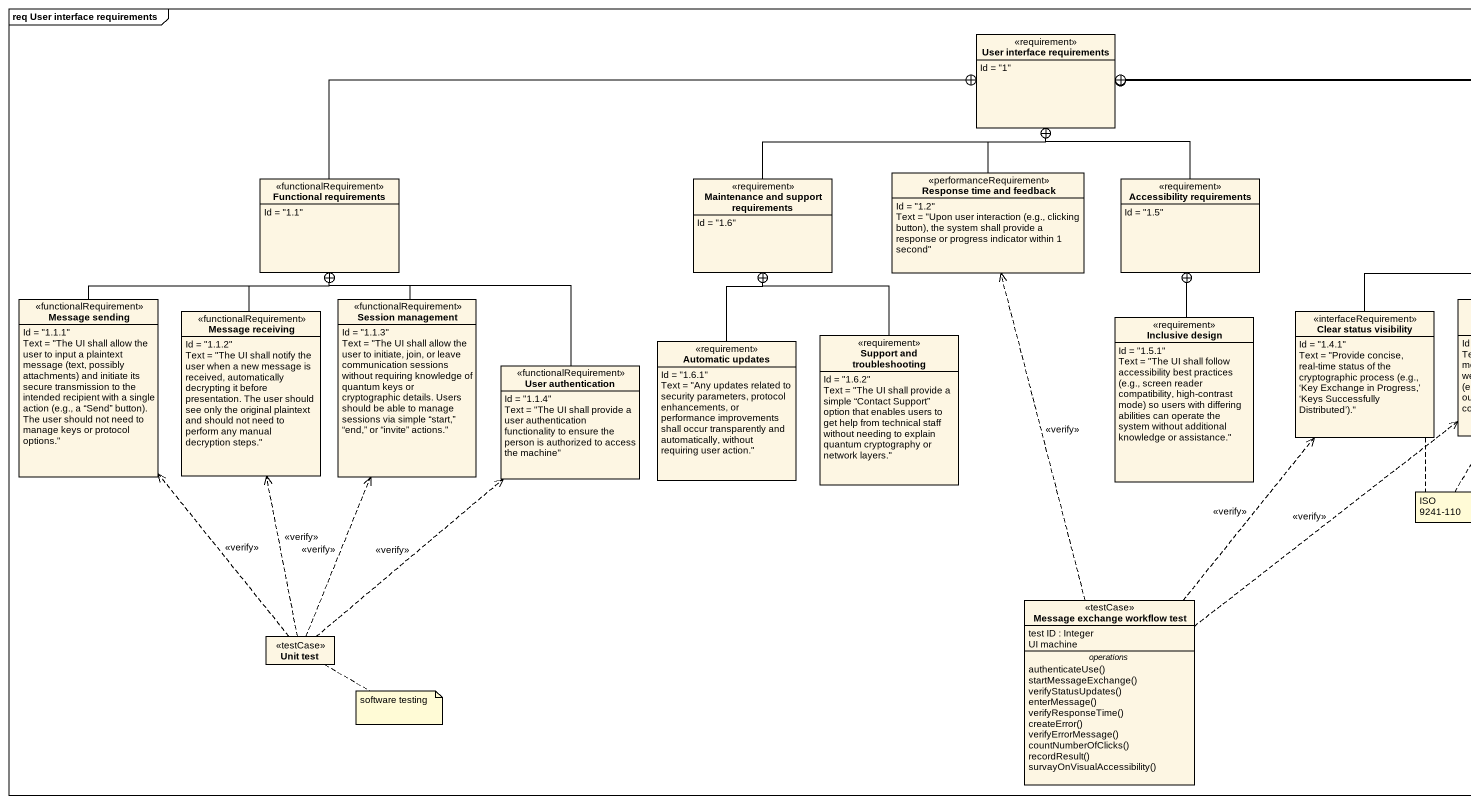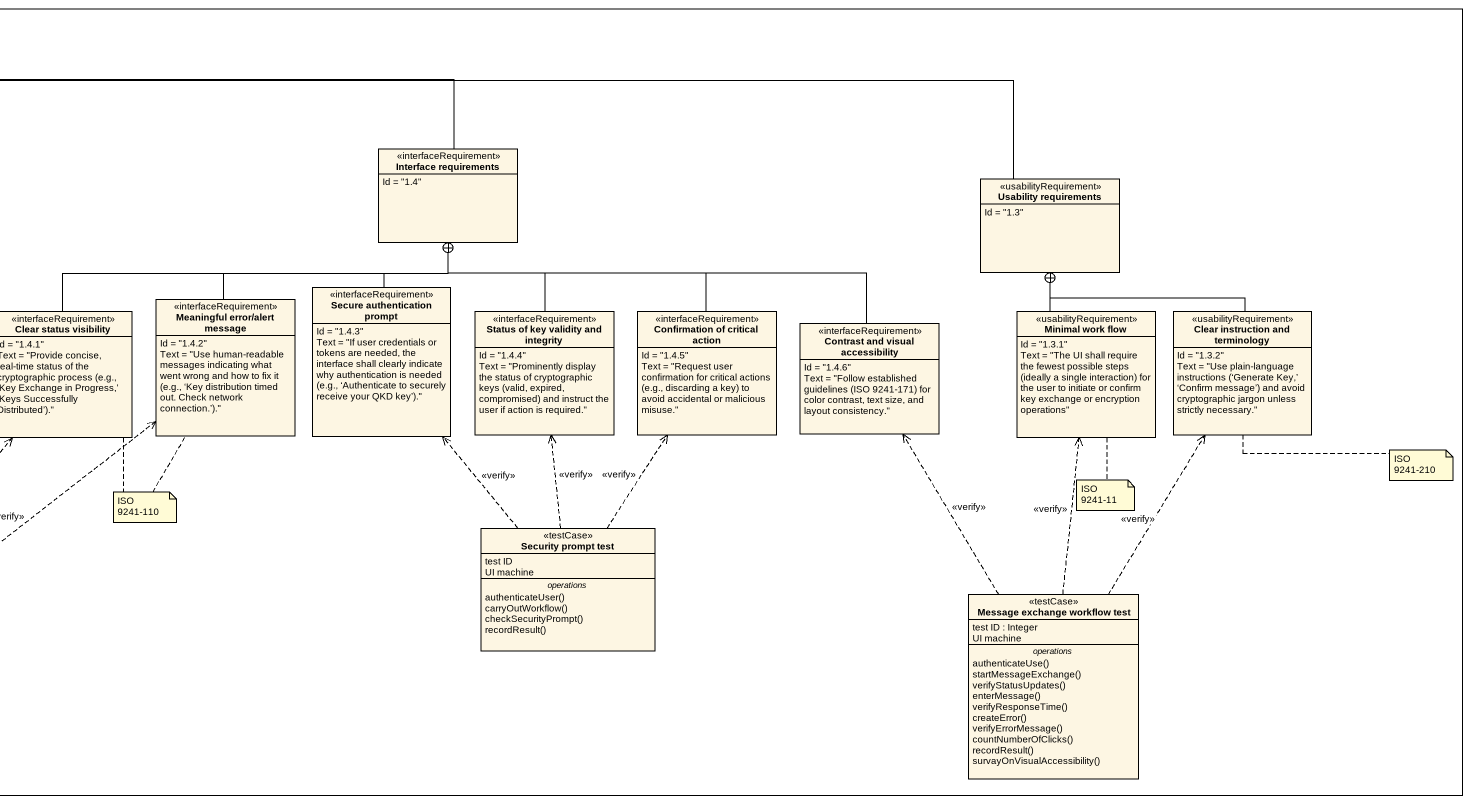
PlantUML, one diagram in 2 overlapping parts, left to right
@startuml
mainframe req User interface requirements
hide circle
hide empty members
class "User interface requirements" as User_interface_requirements <<requirement>> {
  Id = "1"
}
class "Interface requirements" as Interface_requirements <<interfaceRequirement>> {
  Id = "1.4"
}
class "Functional requirements" as Functional_requirements <<functionalRequirement>> {
  Id = "1.1"
}
class "Maintenance and support requirements" as Maintenance_and_support <<requirement>> {
  Id = "1.6"
}
class "Response time and feedback" as Response_time_and_feedback <<performanceRequirement>> {
  Id = "1.2"
  {field} Text = "Upon user interaction (e.g., clicking button), the system shall provide a response or progress indicator within 1 second"
}
class "Accessibility requirements" as Accessibility_requirements <<requirement>> {
  Id = "1.5"
}
class "Usability requirements" as Usability_requirements <<usabilityRequirement>> {
  Id = "1.3"
}
class "Message sending" as Message_sending <<functionalRequirement>> {
  Id = "1.1.1"
  {field} Text = "The UI shall allow the user to input a plaintext message (text, possibly attachments) and initiate its secure transmission to the intended recipient with a single action (e.g., a “Send” button). The user should not need to manage keys or protocol options."
}
class "Message receiving" as Message_receiving <<functionalRequirement>> {
  Id = "1.1.2"
  Text = "The UI shall notify the user when a new message is received, automatically decrypting it before presentation. The user should see only the original plaintext and should not need to perform any manual decryption steps."
}
class "Session management" as Session_management <<functionalRequirement>> {
  Id = "1.1.3"
  Text = "The UI shall allow the user to initiate, join, or leave communication sessions without requiring knowledge of quantum keys or cryptographic details. Users should be able to manage sessions via simple “start,” “end,” or “invite” actions."
}
class "Inclusive design" as Inclusive_design <<requirement>> {
  Id = "1.5.1"
  {field} Text = "The UI shall follow accessibility best practices (e.g., screen reader compatibility, high-contrast mode) so users with differing abilities can operate the system without additional knowledge or assistance."
}
class "Clear status visibility" as Clear_status_visibility <<interfaceRequirement>> {
  Id = "1.4.1"
  {field} Text = "Provide concise, real-time status of the cryptographic process (e.g., ‘Key Exchange in Progress,’ ‘Keys Successfully Distributed’)."
}
class "Meaningful error/alert message" as Meaningful_error_alert <<interfaceRequirement>> {
  Id = "1.4.2"
  {field} Text = "Use human-readable messages indicating what went wrong and how to fix it (e.g., ‘Key distribution timed out. Check network connection.’)."
}
class "Secure authentication prompt" as Secure_authentication_prompt <<interfaceRequirement>> {
  Id = "1.4.3"
  {field} Text = "If user credentials or tokens are needed, the interface shall clearly indicate why authentication is needed (e.g., ‘Authenticate to securely receive your QKD key’)."
}
class "Status of key validity and integrity" as Status_of_key_validity_and <<interfaceRequirement>> {
  Id = "1.4.4"
  {field} Text = "Prominently display the status of cryptographic keys (valid, expired, compromised) and instruct the user if action is required."
}
class "Confirmation of critical action" as Confirmation_of_critical <<interfaceRequirement>> {
  Id = "1.4.5"
  {field} Text = "Request user confirmation for critical actions (e.g., discarding a key) to avoid accidental or malicious misuse."
}
class "Minimal work flow" as Minimal_work_flow <<usabilityRequirement>> {
  Id = "1.3.1"
  {field} Text = "The UI shall require the fewest possible steps (ideally a single interaction) for the user to initiate or confirm key exchange or encryption operations"
}
class "Clear instruction and terminology" as Clear_instruction_and <<usabilityRequirement>> {
  Id = "1.3.2"
  {field} Text = "Use plain-language instructions (‘Generate Key,’ ‘Confirm message’) and avoid cryptographic jargon unless strictly necessary."
}
class "Automatic updates" as Automatic_updates <<requirement>> {
  Id = "1.6.1"
  Text = "Any updates related to security parameters, protocol enhancements, or performance improvements shall occur transparently and automatically, without requiring user action."
}
class "Support and troubleshooting" as Support_and_troubleshooting <<requirement>> {
  Id = "1.6.2"
  Text = "The UI shall provide a simple “Contact Support” option that enables users to get help from technical staff without needing to explain quantum cryptography or network layers."
}
class "Contrast and visual accessibility" as Contrast_and_visual <<interfaceRequirement>> {
  Id = "1.4.6"
  {field} Text = "Follow established guidelines (ISO 9241-171) for color contrast, text size, and layout consistency."
}
class "User authentication" as User_authentication <<functionalRequirement>> {
  Id = "1.1.4"
  Text = "The UI shall provide a user authentication functionality to ensure the person is authorized to access the machine"
}
class "Security prompt test" as Security_prompt_test <<testCase>> {
  test ID
  UI machine
  -- operations --
  authenticateUser()
  carryOutWorkflow()
  checkSecurityPrompt()
  recordResult()
}
class "Message exchange workflow test" as Message_exchange_workflow <<testCase>> {
  test ID : Integer
  UI machine
  -- operations --
  authenticateUse()
  startMessageExchange()
  verifyStatusUpdates()
  enterMessage()
  verifyResponseTime()
  createError()
  verifyErrorMessage()
  countNumberOfClicks()
  recordResult()
  survayOnVisualAccessibility()
}
class "Message exchange workflow test" as Message_exchange_workflow_2 <<testCase>> {
  test ID : Integer
  UI machine
  -- operations --
  authenticateUse()
  startMessageExchange()
  verifyStatusUpdates()
  enterMessage()
  verifyResponseTime()
  createError()
  verifyErrorMessage()
  countNumberOfClicks()
  recordResult()
  survayOnVisualAccessibility()
}
class "Unit test" as Unit_test <<testCase>>
Interface_requirements -left-+ User_interface_requirements
Functional_requirements -right-+ User_interface_requirements
Maintenance_and_support -right-+ User_interface_requirements
Response_time_and_feedback -up-+ User_interface_requirements
Accessibility_requirements -up-+ User_interface_requirements
Usability_requirements -left-+ User_interface_requirements
Message_sending -up-+ Functional_requirements
Message_receiving -up-+ Functional_requirements
Session_management -up-+ Functional_requirements
Inclusive_design -up-+ Accessibility_requirements
Clear_status_visibility -right-+ Interface_requirements
Meaningful_error_alert -up-+ Interface_requirements
Secure_authentication_prompt -up-+ Interface_requirements
Status_of_key_validity_and -up-+ Interface_requirements
Confirmation_of_critical -up-+ Interface_requirements
Minimal_work_flow -up-+ Usability_requirements
Clear_instruction_and -up-+ Usability_requirements
Automatic_updates -up-+ Maintenance_and_support
Support_and_troubleshooting -up-+ Maintenance_and_support
Contrast_and_visual -left-+ Interface_requirements
User_authentication -up-+ Functional_requirements
Security_prompt_test .up.> Secure_authentication_prompt : <<verify>>
Security_prompt_test .up.> Status_of_key_validity_and : <<verify>>
Security_prompt_test .up.> Confirmation_of_critical : <<verify>>
Message_exchange_workflow .up.> Response_time_and_feedback : <<verify>>
Message_exchange_workflow .up.> Clear_status_visibility : <<verify>>
Message_exchange_workflow .up.> Meaningful_error_alert : <<verify>>
Message_exchange_workflow_2 .up.> Minimal_work_flow : <<verify>>
Message_exchange_workflow_2 .up.> Clear_instruction_and : <<verify>>
Message_exchange_workflow_2 .up.> Contrast_and_visual : <<verify>>
Unit_test .up.> Message_sending : <<verify>>
Unit_test .up.> Message_receiving : <<verify>>
Unit_test .up.> Session_management : <<verify>>
Unit_test .up.> User_authentication : <<verify>>
note right of Clear_instruction_and : ISO 9241-210
note as N2
  ISO 9241-110
end note
N2 .. Clear_status_visibility
N2 .. Meaningful_error_alert
note bottom of Minimal_work_flow : ISO 9241-11
note right of Unit_test : software testing
@enduml
